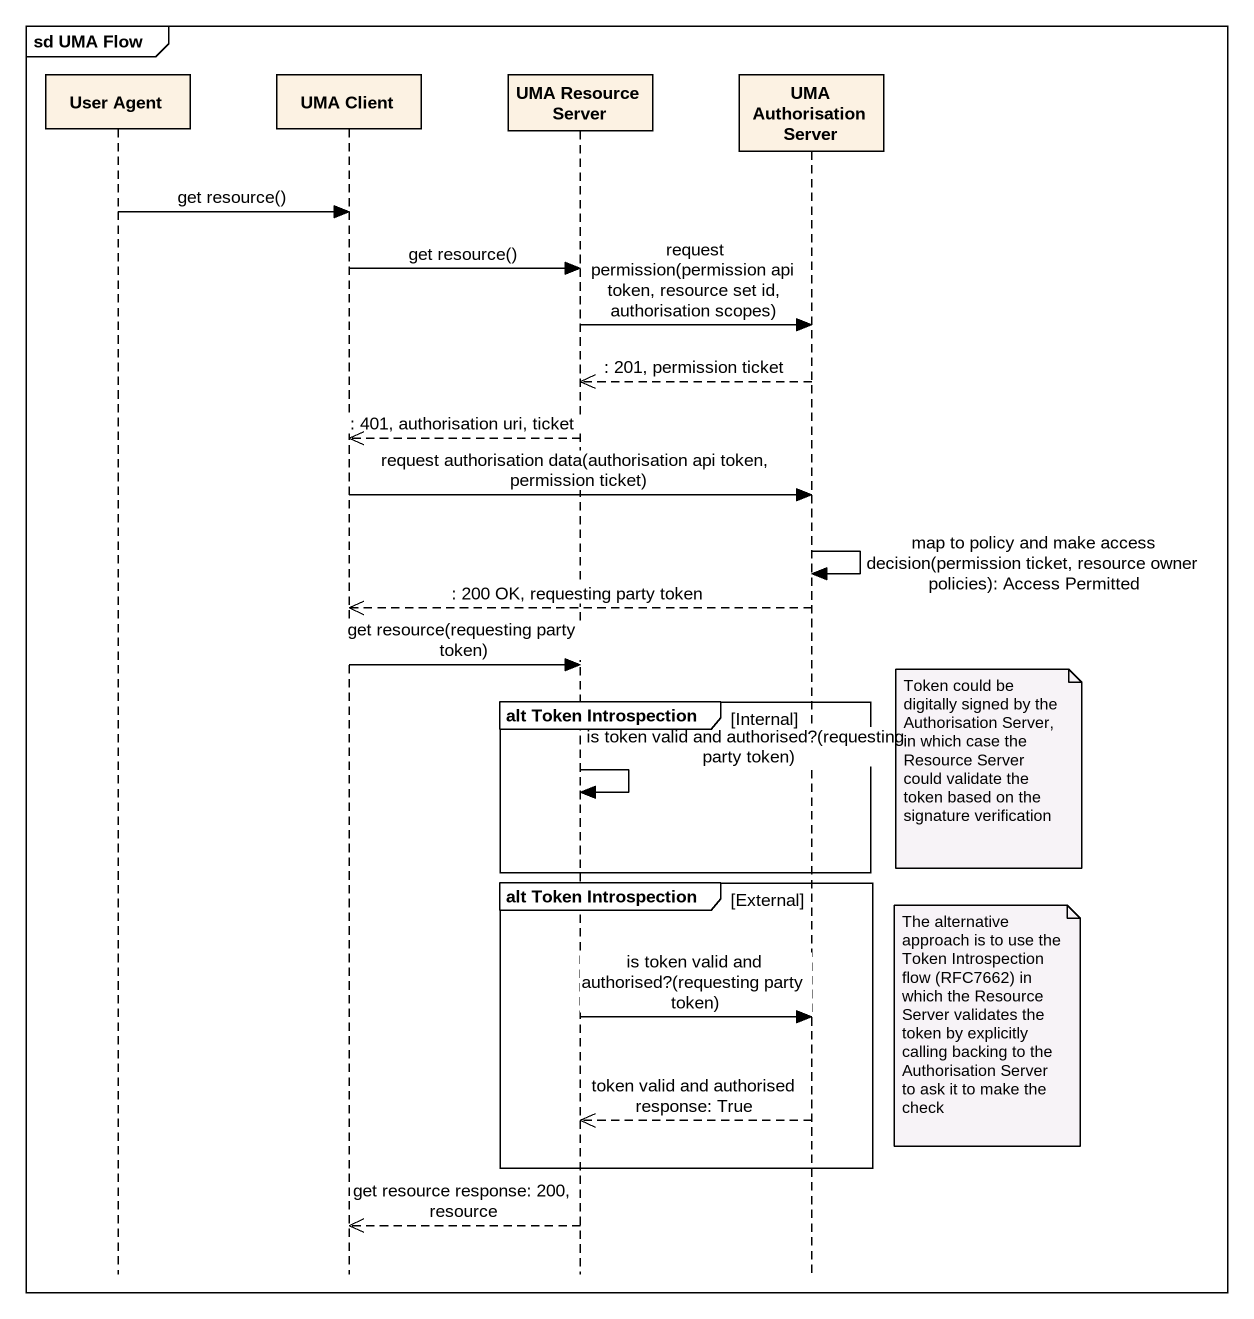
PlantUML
@startuml
mainframe sd UMA Flow
hide footbox
participant "User Agent" as User_Agent
participant "UMA Client" as UMA_Client
participant "UMA Resource Server" as UMA_Resource_Server
participant "UMA Authorisation Server" as UMA_Authorisation_Server

User_Agent -> UMA_Client : get resource()
UMA_Client -> UMA_Resource_Server : get resource()
UMA_Resource_Server -> UMA_Authorisation_Server : request permission(permission api token, resource set id, authorisation scopes)
UMA_Authorisation_Server -->> UMA_Resource_Server : : 201, permission ticket
UMA_Resource_Server -->> UMA_Client : : 401, authorisation uri, ticket
UMA_Client -> UMA_Authorisation_Server : request authorisation data(authorisation api token, permission ticket)
UMA_Authorisation_Server -> UMA_Authorisation_Server : map to policy and make access decision(permission ticket, resource owner policies): Access Permitted
UMA_Authorisation_Server -->> UMA_Client : : 200 OK, requesting party token
UMA_Client -> UMA_Resource_Server : get resource(requesting party token)
group alt Token Introspection [Internal]
  note right of UMA_Authorisation_Server : Token could be digitally signed by the Authorisation Server, in which case the Resource Server could validate the token based on the signature verification
  UMA_Resource_Server -> UMA_Resource_Server : is token valid and authorised?(requesting party token)
end
group alt Token Introspection [External]
  UMA_Resource_Server -> UMA_Authorisation_Server : is token valid and authorised?(requesting party token)
  note right of UMA_Authorisation_Server : The alternative approach is to use the Token Introspection flow (RFC7662) in which the Resource Server validates the token by explicitly calling backing to the Authorisation Server to ask it to make the check
  UMA_Authorisation_Server -->> UMA_Resource_Server : token valid and authorised response: True
end
UMA_Resource_Server -->> UMA_Client : get resource response: 200, resource
@enduml
